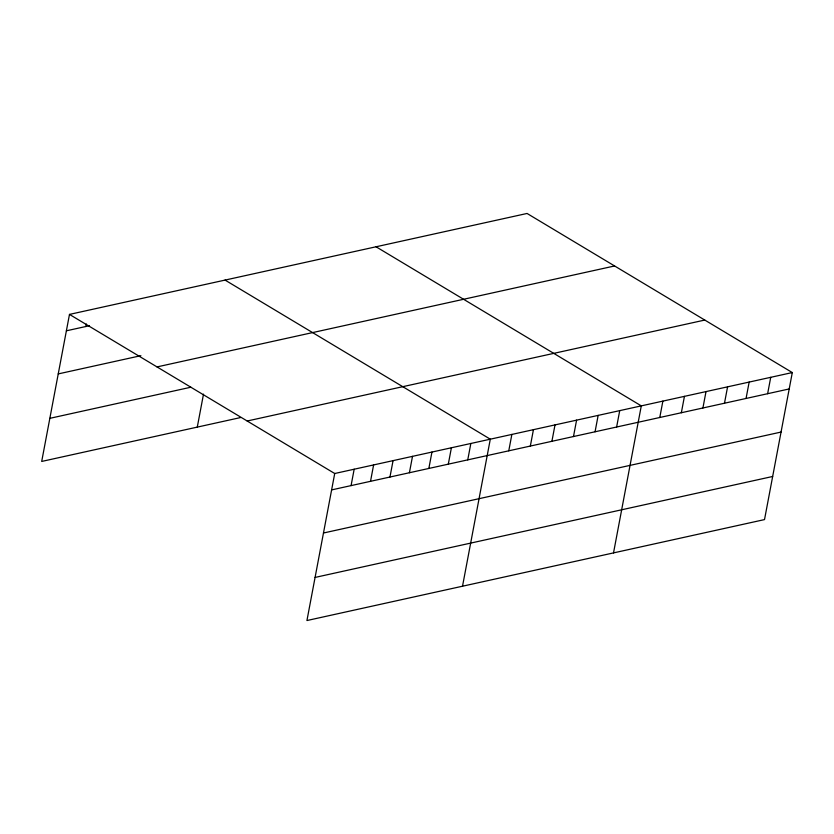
<?xml version="1.0" encoding="UTF-8"?>
<svg xmlns="http://www.w3.org/2000/svg" width="834" height="834" viewBox="0 0 834 834"><rect width="100%" height="100%" fill="white"/><g stroke="black" fill="none" stroke-linecap="round" stroke-linejoin="round"><path stroke-width="1.25" d="M792.3 372.558L334.715 473.514L306.933 620.538L764.517 519.592L792.3 372.558L527.067 213.462L69.483 314.408L41.7 461.442L240.421 417.594M85.829 326.511L86.309 323.988M197.283 427.112L203.506 394.148M351.072 485.607L354.169 469.219M370.515 481.322L373.611 464.924M389.958 477.027L393.064 460.639M409.411 472.742L412.507 456.344M428.853 468.447L431.949 452.059M448.306 464.163L451.402 447.764M467.749 459.868L470.845 443.479M462.516 586.219L490.298 439.184L225.055 280.088M508.771 450.819L511.868 434.431M530.341 446.054L533.437 429.666M551.91 441.301L555.006 424.913M573.49 436.536L576.586 420.148M595.059 431.783L598.155 415.395M616.628 427.018L619.725 410.63M613.522 552.9L641.294 405.877L376.061 246.781M659.777 417.5L662.874 401.112M681.347 412.747L684.443 396.358M702.916 407.982L706.012 391.594M724.485 403.229L727.582 386.84M746.055 398.464L749.161 382.076M767.634 393.711L770.731 377.322M66.386 330.806L89.478 325.708M58.234 373.913L140.894 355.68M157.011 366.918L614.595 265.963M49.842 418.334L190.84 387.226M247.187 421.003L704.772 320.058M331.619 489.902L789.204 388.946M323.477 533.009L781.062 432.064M315.085 577.43L772.67 476.475M69.483 314.408L334.715 473.514"/></g></svg>
